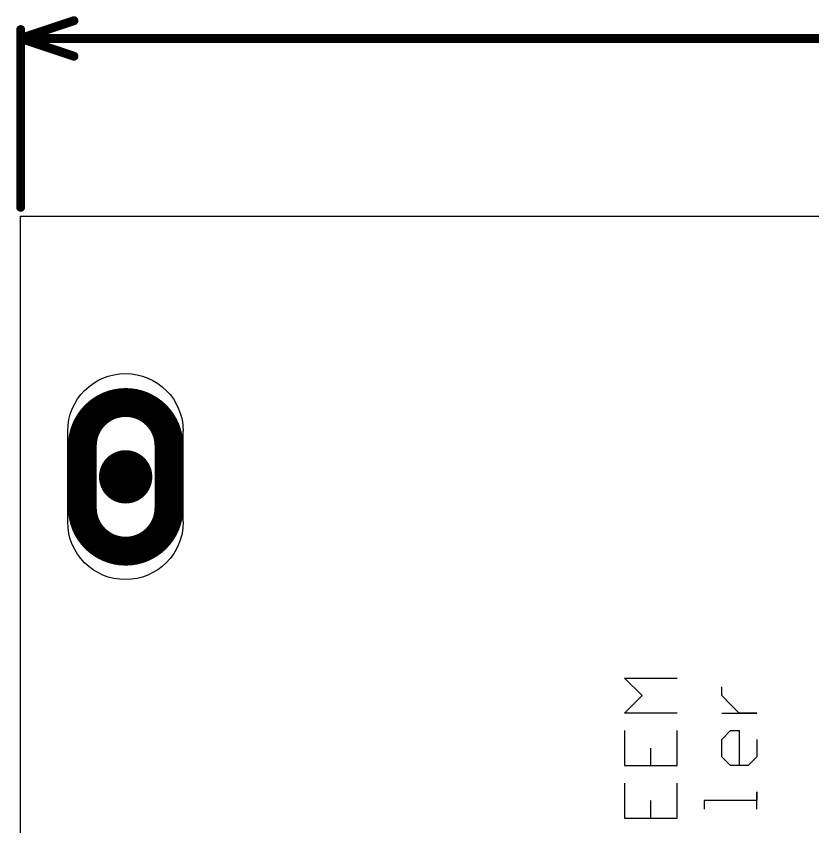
# Model space of a CAD drawing. Header units: millimetres. Extents: x 34 to 162, y 52 to 98.
# Drawn here: x 33.84 to 56.6, y 75.16 to 98.32 of the extents above; entities that cross this region are included whole.
import ezdxf

# ---------------------------------------------------------------- set-up
doc = ezdxf.new("R2010")
doc.units = ezdxf.units.MM
for name, color, linetype in [('Mechanical1', 6, 'Continuous'), ('Mechanical2', 216, 'Continuous'), ('Mechanical4', 56, 'Continuous'), ('MultiLayer', 9, 'Continuous'), ('PadHoleLayer', 156, 'Continuous'), ('TopOverlay', 2, 'Continuous')]:
    doc.layers.add(name, color=color, linetype=linetype)

msp = doc.modelspace()

# ---------------------------------------------------------------- linework, layer by layer
at = {"layer": 'Mechanical1', "const_width": 0.254}
for points in [[(33.962, 97.688), (35.486, 98.196)], [(33.962, 92.862), (33.962, 97.942)], [(33.962, 97.688), (93.287, 97.688)], [(33.962, 97.688), (35.486, 97.18)]]:
    msp.add_lwpolyline(points, dxfattribs=at)
at = {"layer": 'Mechanical1', "const_width": 0.127}
for points in [[(35.423, 98.196, 1), (35.55, 98.196, 1)], [(33.899, 97.942, 1), (34.026, 97.942, 1)], [(33.899, 97.688, 1), (34.026, 97.688, 1)], [(33.899, 97.688, 1), (34.026, 97.688, 1)], [(33.899, 97.688, 1), (34.026, 97.688, 1)], [(35.423, 97.18, 1), (35.55, 97.18, 1)], [(33.899, 92.862, 1), (34.026, 92.862, 1)]]:
    msp.add_lwpolyline(points, format="xyb", close=True, dxfattribs=at)
at = {"layer": 'Mechanical1'}
for points in [[(33.962, 92.608), (162.362, 92.608)], [(33.962, 52.308), (33.962, 92.608)], [(33.962, 92.608), (33.962, 92.608)], [(35.307, 83.871), (35.307, 86.462)], [(38.607, 83.871), (38.607, 86.462)]]:
    msp.add_lwpolyline(points, dxfattribs=at)
for points in [[(33.962, 92.608, 1), (33.962, 92.608, 1)], [(33.962, 92.608, 1), (33.962, 92.608, 1)], [(33.962, 92.608, 1), (33.962, 92.608, 1)], [(33.962, 92.608, 1), (33.962, 92.608, 1)], [(35.307, 86.462, 1), (35.307, 86.462, 1)], [(35.307, 86.462, 1), (35.307, 86.462, 1)], [(38.607, 86.462, 1), (38.607, 86.462, 1)], [(38.607, 86.462, 1), (38.607, 86.462, 1)], [(35.307, 83.871, 1), (35.307, 83.871, 1)], [(35.307, 83.871, 1), (35.307, 83.871, 1)], [(38.607, 83.871, 1), (38.607, 83.871, 1)], [(38.607, 83.871, 1), (38.607, 83.871, 1)]]:
    msp.add_lwpolyline(points, format="xyb", close=True, dxfattribs=at)
for points in [[(35.307, 86.462, -1), (38.607, 86.462)], [(38.607, 83.871, -1), (35.307, 83.871)]]:
    msp.add_lwpolyline(points, format="xyb", dxfattribs=at)
at = {"layer": 'Mechanical2', "const_width": 0.013}
for points in [[(33.962, 72.278), (33.962, 92.608)], [(33.962, 92.608), (162.362, 92.608)]]:
    msp.add_lwpolyline(points, dxfattribs=at)
at = {"layer": 'Mechanical2', "const_width": 0.0065}
msp.add_lwpolyline([(33.959, 92.608, 1), (33.966, 92.608, 1)], format="xyb", close=True, dxfattribs=at)
msp.add_lwpolyline([(33.959, 92.608, 1), (33.966, 92.608, 1)], format="xyb", close=True, dxfattribs=at)
at = {"layer": 'Mechanical4', "const_width": 0.0127}
msp.add_lwpolyline([(33.962, 92.608), (162.297, 92.608)], dxfattribs=at)
at = {"layer": 'Mechanical4', "const_width": 0.00635}
msp.add_lwpolyline([(33.959, 92.608, 1), (33.966, 92.608, 1)], format="xyb", close=True, dxfattribs=at)
at = {"layer": 'MultiLayer', "const_width": 0.762}
msp.add_lwpolyline([(36.581, 85.158, 1), (37.343, 85.158, 1)], format="xyb", close=True, dxfattribs=at)
at = {"layer": 'PadHoleLayer', "const_width": 0.825}
msp.add_lwpolyline([(35.725, 84.271), (35.725, 86.046, -1), (38.2, 86.046), (38.2, 84.271, -1)], format="xyb", close=True, dxfattribs=at)
at = {"layer": 'TopOverlay'}
for p, q in [((51.718, 78.906), (51.218, 79.405)), ((51.218, 79.405), (52.717, 79.405)), ((53.997, 78.906), (53.997, 79.155)), ((51.218, 78.406), (51.718, 78.906)), ((54.247, 78.656), (53.997, 78.906)), ((54.497, 78.406), (54.247, 78.656)), ((52.717, 78.406), (51.218, 78.406)), ((53.997, 78.406), (54.997, 78.406)), ((54.997, 78.406), (54.497, 78.406)), ((51.218, 77.906), (51.218, 76.906)), ((52.717, 76.906), (52.717, 77.906)), ((53.997, 77.656), (54.247, 77.906)), ((54.247, 77.906), (54.497, 77.906)), ((54.497, 77.906), (54.497, 76.906)), ((53.997, 77.156), (53.997, 77.656)), ((54.997, 77.656), (54.997, 77.156)), ((51.968, 76.906), (51.968, 77.406)), ((54.247, 76.906), (53.997, 77.156)), ((54.997, 77.156), (54.747, 76.906)), ((51.218, 76.906), (52.717, 76.906)), ((54.747, 76.906), (54.247, 76.906)), ((51.218, 76.406), (51.218, 75.407)), ((52.717, 75.407), (52.717, 76.406)), ((54.997, 75.657), (54.997, 76.156)), ((54.997, 76.156), (54.997, 75.907)), ((51.968, 75.407), (51.968, 75.907)), ((54.997, 75.907), (53.497, 75.907)), ((53.497, 75.907), (53.497, 75.657)), ((51.218, 75.407), (52.717, 75.407))]:
    msp.add_line(p, q, dxfattribs=at)

doc.saveas('drawing.dxf')
